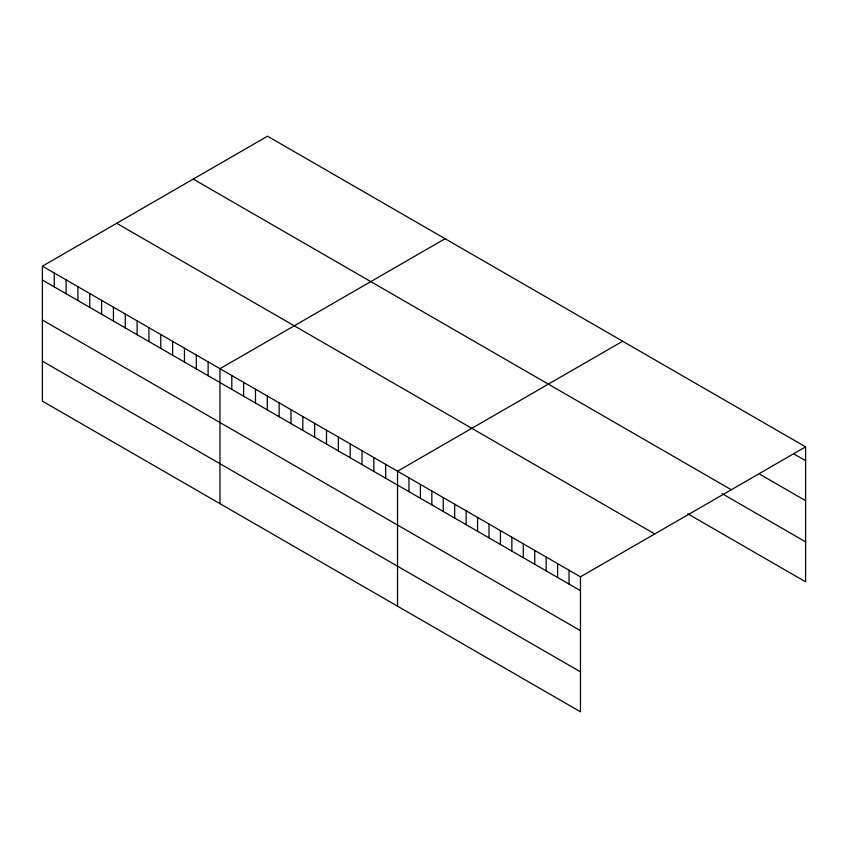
<?xml version="1.0" encoding="UTF-8"?>
<svg xmlns="http://www.w3.org/2000/svg" width="848" height="848" viewBox="0 0 848 848"><rect width="100%" height="100%" fill="white"/><g stroke="black" fill="none" stroke-linecap="round" stroke-linejoin="round"><path stroke-width="1.27" d="M42.4 266.177L580.467 576.831L580.467 711.801L42.4 401.146L42.4 266.177L267.533 136.199L805.6 446.854L805.6 581.823L687.834 513.824M445.094 238.723L219.961 368.689L219.961 503.659M622.655 341.235L397.532 471.212L397.532 606.172M580.467 576.831L805.6 446.854M794.163 454.104L805.6 460.708M759.861 474.276L805.6 500.68M193.238 179.098L731.305 489.752M722.136 493.663L805.6 541.851M116.695 223.289L654.762 533.943M42.4 280.031L580.467 590.685M42.4 320.003L580.467 630.658M42.4 361.174L580.467 671.828M569.04 570.227L569.04 584.081M557.602 563.634L557.602 577.488M546.165 557.03L546.165 570.884M534.738 550.426L534.738 564.28M523.301 543.822L523.301 557.677M511.863 537.219L511.863 551.083M500.437 530.625L500.437 544.48M488.999 524.022L488.999 537.876M477.562 517.418L477.562 531.272M466.135 510.814L466.135 524.679M454.698 504.221L454.698 518.075M443.26 497.617L443.26 511.471M431.833 491.013L431.833 504.867M420.396 484.409L420.396 498.264M408.959 477.806L408.959 491.67M385.692 464.375L385.692 478.23M373.851 457.538L373.851 471.393M362.011 450.701L362.011 464.566M350.182 443.875L350.182 457.729M338.341 437.038L338.341 450.892M326.501 430.201L326.501 444.055M314.661 423.364L314.661 437.229M302.831 416.538L302.831 430.392M290.991 409.701L290.991 423.555M279.151 402.864L279.151 416.718M267.311 396.027L267.311 409.891M255.481 389.2L255.481 403.054M243.641 382.363L243.641 396.217M231.801 375.526L231.801 389.38M208.131 361.863L208.131 375.717M196.291 355.026L196.291 368.88M184.451 348.189L184.451 362.043M172.61 341.352L172.61 355.217M160.781 334.525L160.781 348.38M148.941 327.688L148.941 341.543M137.1 320.851L137.1 334.706M125.26 314.014L125.26 327.879M113.431 307.188L113.431 321.042M101.59 300.351L101.59 314.205M89.75 293.514L89.75 307.368M77.91 286.677L77.91 300.542M66.08 279.851L66.08 293.705M54.24 273.014L54.24 286.868"/></g></svg>
